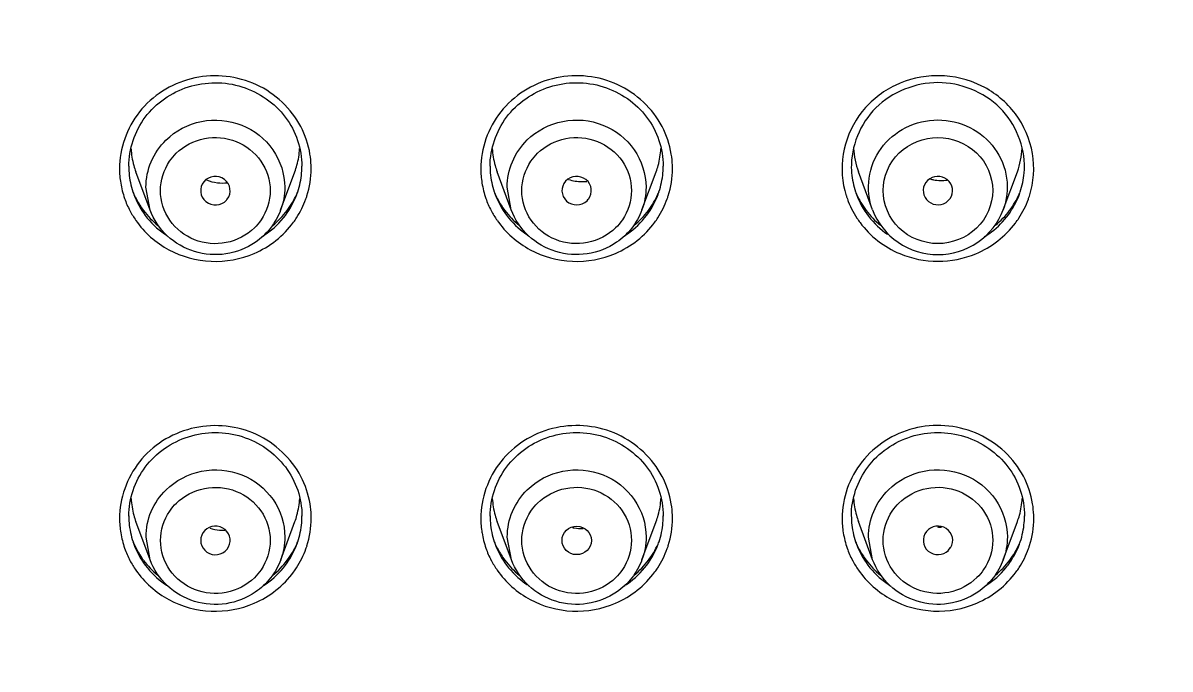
# Model space of a CAD drawing. Extents: x 1777 to 3131, y 3495 to 4487.
# Drawn here: x 2247.64 to 2271.13, y 4112.42 to 4125.65 of the extents above; entities that cross this region are included whole.
import ezdxf

# ---------------------------------------------------------------- set-up
doc = ezdxf.new("R2010")
doc.units = 0
doc.header["$LTSCALE"] = 30
doc.header["$MEASUREMENT"] = 0
for name, color, linetype in [('F3A55-R01_DXF_CONTINUOUS_LINE', 7, 'CONTINUOUS'), ('F3A55-R02_DXF_CONTINUOUS_LINE', 7, 'CONTINUOUS'), ('F3A55-R05_DXF_CONTINUOUS_LINE', 7, 'CONTINUOUS')]:
    doc.layers.add(name, color=color, linetype=linetype)

msp = doc.modelspace()

# ---------------------------------------------------------------- linework, layer by layer
at = {"layer": 'F3A55-R01_DXF_CONTINUOUS_LINE', "color": 9, "linetype": 'Continuous'}
for points, knots in [([(2270.712, 4163.746, 0), (2266.4, 4163.044, 0), (2257.911, 4160.772, 0), (2246.179, 4154.884, 0), (2235.945, 4146.772, 0), (2227.66, 4136.782, 0), (2221.685, 4125.343, 0), (2218.28, 4112.948, 0), (2217.602, 4100.143, 0), (2218.982, 4091.697, 0), (2220.111, 4087.607, 0)], [0, 0, 0, 0, 0.127245, 0.253926, 0.379838, 0.504912, 0.629214, 0.752955, 0.876432, 1, 1, 1, 1]), ([(2218.631, 4100.902, 0), (2218.629, 4107.961, 0), (2221.246, 4122.263, 0), (2232.518, 4140.929, 0), (2249.672, 4154.685, 0), (2263.658, 4159.473, 0), (2270.822, 4160.639, 0)], [0, 0, 0, 0, 0.246659, 0.495141, 0.746379, 1, 1, 1, 1]), ([(2219.682, 4100.723, 0), (2219.681, 4104.615, 0), (2220.475, 4112.433, 0), (2224.002, 4123.683, 0), (2229.73, 4134.05, 0), (2237.432, 4143.13, 0), (2246.816, 4150.577, 0), (2261.054, 4157.948, 0), (2281.172, 4161.836, 0), (2301.291, 4157.954, 0), (2315.533, 4150.591, 0), (2324.917, 4143.144, 0), (2332.626, 4134.07, 0), (2338.356, 4123.704, 0), (2341.887, 4112.455, 0), (2342.683, 4104.638, 0), (2342.683, 4100.746, 0)], [0, 0, 0, 0, 0.061575, 0.123304, 0.185315, 0.247693, 0.310467, 0.373601, 0.500005, 0.626397, 0.689539, 0.752312, 0.814687, 0.876699, 0.938429, 1, 1, 1, 1]), ([(2249.714, 4150.755, 0), (2245.526, 4148.286, 0), (2237.742, 4142.339, 0), (2228.627, 4130.911, 0), (2222.634, 4117.678, 0), (2220.968, 4108.144, 0), (2220.745, 4103.381, 0)], [0, 0, 0, 0, 0.252628, 0.50328, 0.752188, 1, 1, 1, 1])]:
    msp.add_open_spline(points, degree=3, knots=knots, dxfattribs=at)
at = {"layer": 'F3A55-R02_DXF_CONTINUOUS_LINE', "color": 7, "linetype": 'Continuous'}
for p, q in [((2249.909, 4122.141, 0), (2249.909, 4122.141, 0)), ((2253.247, 4122.141, 0), (2253.247, 4122.142, 0)), ((2257.309, 4122.142, 0), (2257.309, 4122.142, 0)), ((2260.647, 4122.142, 0), (2260.647, 4122.143, 0)), ((2249.91, 4114.977, 0), (2249.91, 4114.977, 0)), ((2253.248, 4114.977, 0), (2253.248, 4114.978, 0)), ((2257.31, 4114.978, 0), (2257.31, 4114.978, 0)), ((2260.648, 4114.978, 0), (2260.648, 4114.979, 0)), ((2264.71, 4114.979, 0), (2264.71, 4114.979, 0)), ((2268.048, 4114.979, 0), (2268.048, 4114.98, 0))]:
    msp.add_line(p, q, dxfattribs=at)
at = {"layer": 'F3A55-R02_DXF_CONTINUOUS_LINE', "color": 9, "linetype": 'Continuous'}
for centre, radius, start, end in [((2266.378, 4122.577, 0), 1.997, 89.3865, 90.6269), ((2251.695, 4122.67, 0), 1.846, 2.0953, 9.2557), ((2259.095, 4122.671, 0), 1.846, 2.0953, 9.2557), ((2251.437, 4122.671, 0), 1.822, 177.6268, 180.006), ((2251.705, 4122.671, 0), 1.836, 0.009, 2.0923), ((2258.837, 4122.672, 0), 1.822, 177.6268, 180.006), ((2259.105, 4122.672, 0), 1.836, 0.009, 2.0923), ((2251.46, 4122.671, 0), 1.845, 180.0194, 189.2553), ((2251.683, 4122.673, 0), 1.858, 342.435, 359.9351), ((2258.86, 4122.672, 0), 1.845, 180.0194, 189.2553), ((2259.083, 4122.674, 0), 1.858, 342.435, 359.9351), ((2251.468, 4122.673, 0), 1.853, 189.275, 199.2994), ((2258.868, 4122.674, 0), 1.853, 189.275, 199.2994), ((2266.263, 4122.674, 0), 1.849, 194.159, 197.7413), ((2251.485, 4122.68, 0), 1.872, 199.3123, 207.6564), ((2251.508, 4122.738, 0), 1.707, 200.4686, 216.8922), ((2251.648, 4122.738, 0), 1.707, 323.1239, 339.5476), ((2251.662, 4122.684, 0), 1.881, 327.0777, 340.3436), ((2251.696, 4122.67, 0), 1.845, 340.3872, 342.4037), ((2258.885, 4122.681, 0), 1.872, 199.3123, 207.6564), ((2258.908, 4122.739, 0), 1.707, 200.4686, 216.8922), ((2259.048, 4122.739, 0), 1.707, 323.1239, 339.5476), ((2259.062, 4122.685, 0), 1.881, 327.0777, 340.3225), ((2259.096, 4122.671, 0), 1.845, 340.3658, 342.4037), ((2266.261, 4122.673, 0), 1.846, 197.7439, 199.7641), ((2266.297, 4122.687, 0), 1.885, 199.8093, 213.1414), ((2266.45, 4122.739, 0), 1.705, 323.5496, 339.5798), ((2266.459, 4122.687, 0), 1.885, 326.7876, 340.1484), ((2266.494, 4122.673, 0), 1.847, 340.1961, 341.2587), ((2266.496, 4122.672, 0), 1.845, 341.2591, 342.2153), ((2251.497, 4122.687, 0), 1.885, 207.6802, 214.8175), ((2258.897, 4122.688, 0), 1.885, 207.6802, 214.8175), ((2251.656, 4122.688, 0), 1.889, 323.8226, 327.0761), ((2259.056, 4122.689, 0), 1.889, 323.8226, 327.0761), ((2266.301, 4122.69, 0), 1.889, 213.1406, 216.5846), ((2266.411, 4122.77, 0), 1.755, 307.3347, 323.4657), ((2266.454, 4122.691, 0), 1.891, 323.0975, 326.7901), ((2251.553, 4122.78, 0), 1.768, 234.8854, 237.9281), ((2251.603, 4122.78, 0), 1.768, 302.0781, 305.1307), ((2258.953, 4122.781, 0), 1.768, 234.8854, 237.9281), ((2259.003, 4122.781, 0), 1.768, 302.0781, 305.1307), ((2266.4, 4122.786, 0), 1.774, 301.819, 307.3032), ((2251.696, 4115.506, 0), 1.846, 2.0953, 9.2557), ((2259.096, 4115.507, 0), 1.846, 2.0953, 9.2557), ((2266.496, 4115.508, 0), 1.846, 2.0953, 9.2557), ((2251.438, 4115.506, 0), 1.822, 177.6268, 180.006), ((2251.461, 4115.507, 0), 1.845, 180.0194, 189.2553), ((2251.684, 4115.509, 0), 1.858, 342.435, 359.9351), ((2251.706, 4115.507, 0), 1.836, 0.009, 2.0923), ((2258.838, 4115.508, 0), 1.822, 177.6268, 180.006), ((2258.861, 4115.508, 0), 1.845, 180.0194, 189.2553), ((2259.084, 4115.51, 0), 1.858, 342.435, 359.9351), ((2259.106, 4115.508, 0), 1.836, 0.009, 2.0923), ((2266.238, 4115.509, 0), 1.822, 177.6268, 180.006), ((2266.261, 4115.509, 0), 1.845, 180.0194, 189.2553), ((2266.484, 4115.511, 0), 1.858, 342.435, 359.9351), ((2266.506, 4115.509, 0), 1.836, 0.009, 2.0923), ((2251.469, 4115.509, 0), 1.853, 189.275, 199.2994), ((2258.869, 4115.51, 0), 1.853, 189.275, 199.2994), ((2266.269, 4115.511, 0), 1.853, 189.275, 199.2994), ((2251.509, 4115.573, 0), 1.707, 200.4686, 216.8922), ((2251.649, 4115.573, 0), 1.707, 323.1239, 339.5476), ((2251.697, 4115.506, 0), 1.845, 340.3872, 342.4037), ((2258.909, 4115.575, 0), 1.707, 200.4686, 216.8922), ((2259.049, 4115.575, 0), 1.707, 323.1239, 339.5476), ((2259.097, 4115.507, 0), 1.845, 340.3872, 342.4037), ((2266.309, 4115.576, 0), 1.707, 200.4686, 216.8922), ((2266.449, 4115.576, 0), 1.707, 323.1239, 339.5476), ((2266.497, 4115.508, 0), 1.845, 340.3658, 342.4037), ((2251.486, 4115.515, 0), 1.872, 199.3123, 207.6564), ((2251.663, 4115.519, 0), 1.881, 327.0777, 340.3436), ((2258.886, 4115.516, 0), 1.872, 199.3123, 207.6564), ((2259.063, 4115.52, 0), 1.881, 327.0777, 340.3436), ((2266.286, 4115.517, 0), 1.872, 199.3123, 207.6564), ((2266.463, 4115.522, 0), 1.881, 327.0777, 340.3225), ((2251.498, 4115.522, 0), 1.885, 207.6802, 214.8175), ((2251.657, 4115.524, 0), 1.889, 323.8226, 327.0761), ((2258.898, 4115.524, 0), 1.885, 207.6802, 214.8175), ((2259.057, 4115.525, 0), 1.889, 323.8226, 327.0761), ((2266.298, 4115.525, 0), 1.885, 207.6802, 214.8175), ((2266.457, 4115.526, 0), 1.889, 323.8226, 327.0761), ((2251.554, 4115.615, 0), 1.768, 234.8854, 237.9281), ((2251.604, 4115.615, 0), 1.768, 302.0781, 305.1307), ((2258.954, 4115.616, 0), 1.768, 234.8854, 237.9281), ((2259.004, 4115.616, 0), 1.768, 302.0781, 305.1307), ((2266.354, 4115.617, 0), 1.768, 234.8854, 237.9281), ((2266.404, 4115.618, 0), 1.768, 302.0781, 305.1307)]:
    msp.add_arc(centre, radius, start, end, dxfattribs=at)
at = {"layer": 'F3A55-R02_DXF_CONTINUOUS_LINE', "color": 7, "linetype": 'Continuous'}
for centre, radius, start, end in [((2251.457, 4122.723, 0), 1.653, 180.0169, 184.9002), ((2251.699, 4122.723, 0), 1.653, 355.1159, 359.9993), ((2258.857, 4122.724, 0), 1.653, 180.0169, 184.9002), ((2259.099, 4122.724, 0), 1.653, 355.1159, 359.9993), ((2251.486, 4122.726, 0), 1.682, 184.9142, 198.5118), ((2251.67, 4122.726, 0), 1.682, 341.5044, 355.102), ((2258.886, 4122.727, 0), 1.682, 184.9142, 198.5118), ((2259.07, 4122.727, 0), 1.682, 341.5044, 355.102), ((2266.249, 4122.721, 0), 1.645, 181.4791, 184.8669), ((2266.276, 4122.724, 0), 1.671, 184.8874, 198.4229), ((2266.48, 4122.724, 0), 1.671, 341.5929, 355.1291), ((2266.507, 4122.721, 0), 1.645, 355.1496, 358.5448), ((2251.471, 4122.722, 0), 1.667, 198.5403, 200.3725), ((2251.486, 4122.853, 0), 1.727, 202.5446, 204.2339), ((2251.502, 4122.861, 0), 1.744, 204.2467, 212.5574), ((2251.649, 4122.864, 0), 1.75, 323.1156, 335.7516), ((2251.67, 4122.853, 0), 1.727, 335.7823, 337.4716), ((2251.685, 4122.722, 0), 1.667, 339.6436, 341.4758), ((2258.871, 4122.723, 0), 1.667, 198.5403, 200.3725), ((2258.886, 4122.854, 0), 1.727, 202.5446, 204.2339), ((2258.902, 4122.862, 0), 1.744, 204.2467, 212.5574), ((2259.049, 4122.865, 0), 1.75, 323.1155, 335.7289), ((2259.07, 4122.854, 0), 1.727, 335.7594, 337.4716), ((2259.085, 4122.723, 0), 1.667, 339.6436, 341.4758), ((2266.254, 4122.717, 0), 1.648, 198.4459, 200.3758), ((2266.29, 4122.857, 0), 1.731, 202.4822, 204.2406), ((2266.309, 4122.867, 0), 1.752, 204.2668, 216.8864), ((2266.446, 4122.867, 0), 1.752, 323.1297, 335.7493), ((2266.466, 4122.857, 0), 1.731, 335.7755, 337.5335), ((2266.502, 4122.717, 0), 1.648, 339.6404, 341.5699), ((2251.508, 4122.864, 0), 1.751, 212.5558, 216.9072), ((2251.541, 4122.892, 0), 1.794, 216.9687, 230.461), ((2251.615, 4122.892, 0), 1.794, 309.5483, 323.0474), ((2258.908, 4122.865, 0), 1.751, 212.5558, 216.9072), ((2258.941, 4122.893, 0), 1.794, 216.9687, 230.461), ((2259.015, 4122.893, 0), 1.794, 309.5483, 323.0474), ((2266.34, 4122.892, 0), 1.792, 216.9604, 230.4716), ((2266.416, 4122.892, 0), 1.792, 309.5446, 323.0558), ((2251.458, 4115.559, 0), 1.653, 180.0169, 184.9002), ((2251.487, 4115.561, 0), 1.682, 184.9142, 198.5118), ((2251.671, 4115.561, 0), 1.682, 341.5044, 355.102), ((2251.7, 4115.559, 0), 1.653, 355.1159, 359.9993), ((2258.858, 4115.56, 0), 1.653, 180.0169, 184.9002), ((2258.887, 4115.562, 0), 1.682, 184.9142, 198.5118), ((2259.071, 4115.562, 0), 1.682, 341.5044, 355.102), ((2259.1, 4115.56, 0), 1.653, 355.1159, 359.9993), ((2266.258, 4115.561, 0), 1.653, 180.0169, 184.9002), ((2266.287, 4115.563, 0), 1.682, 184.9142, 198.5118), ((2266.471, 4115.564, 0), 1.682, 341.5044, 355.102), ((2266.5, 4115.561, 0), 1.653, 355.1159, 359.9993), ((2251.472, 4115.557, 0), 1.667, 198.5403, 200.3725), ((2251.487, 4115.689, 0), 1.727, 202.5446, 204.2339), ((2251.503, 4115.697, 0), 1.744, 204.2467, 212.5574), ((2251.65, 4115.7, 0), 1.75, 323.1156, 335.7516), ((2251.671, 4115.689, 0), 1.727, 335.7823, 337.4716), ((2251.686, 4115.557, 0), 1.667, 339.6436, 341.4758), ((2258.872, 4115.558, 0), 1.667, 198.5403, 200.3725), ((2258.887, 4115.69, 0), 1.727, 202.5446, 204.2339), ((2258.903, 4115.698, 0), 1.744, 204.2467, 212.5574), ((2259.05, 4115.701, 0), 1.75, 323.1156, 335.7516), ((2259.071, 4115.69, 0), 1.727, 335.7823, 337.4716), ((2259.086, 4115.559, 0), 1.667, 339.6436, 341.4758), ((2266.272, 4115.56, 0), 1.667, 198.5403, 200.3725), ((2266.287, 4115.691, 0), 1.727, 202.5446, 204.2339), ((2266.303, 4115.699, 0), 1.744, 204.2467, 212.5574), ((2266.45, 4115.702, 0), 1.75, 323.1155, 335.7289), ((2266.471, 4115.691, 0), 1.727, 335.7594, 337.4716), ((2266.486, 4115.56, 0), 1.667, 339.6436, 341.4758), ((2251.509, 4115.7, 0), 1.751, 212.5558, 216.9072), ((2258.909, 4115.701, 0), 1.751, 212.5558, 216.9072), ((2266.309, 4115.702, 0), 1.751, 212.5558, 216.9072), ((2251.542, 4115.727, 0), 1.794, 216.9687, 230.461), ((2251.616, 4115.727, 0), 1.794, 309.5483, 323.0474), ((2258.942, 4115.728, 0), 1.794, 216.9687, 230.461), ((2259.016, 4115.728, 0), 1.794, 309.5483, 323.0474), ((2266.342, 4115.73, 0), 1.794, 216.9687, 230.461), ((2266.416, 4115.73, 0), 1.794, 309.5483, 323.0474)]:
    msp.add_arc(centre, radius, start, end, dxfattribs=at)
at = {"layer": 'F3A55-R02_DXF_CONTINUOUS_LINE', "color": 9, "linetype": 'Continuous'}
for points, knots in [([(2281.173, 4157.744, 0), (2277.314, 4157.744, 0), (2269.584, 4157.007, 0), (2258.444, 4153.737, 0), (2248.168, 4148.425, 0), (2239.157, 4141.272, 0), (2231.756, 4132.55, 0), (2226.254, 4122.592, 0), (2222.864, 4111.786, 0), (2222.101, 4104.277, 0), (2222.102, 4100.539, 0)], [0, 0, 0, 0, 0.126979, 0.253656, 0.379783, 0.505185, 0.629798, 0.753677, 0.876989, 1, 1, 1, 1]), ([(2222.519, 4100.518, 0), (2222.519, 4104.231, 0), (2223.276, 4111.687, 0), (2226.642, 4122.416, 0), (2232.106, 4132.304, 0), (2239.454, 4140.964, 0), (2248.401, 4148.066, 0), (2258.604, 4153.341, 0), (2269.666, 4156.588, 0), (2277.341, 4157.319, 0), (2281.173, 4157.32, 0)], [0, 0, 0, 0, 0.123011, 0.246323, 0.370202, 0.494815, 0.620217, 0.746344, 0.873021, 1, 1, 1, 1]), ([(2228.713, 4110.127, 0), (2229.653, 4115.292, 0), (2233.211, 4125.432, 0), (2242.974, 4138.273, 0), (2256.242, 4147.674, 0), (2266.618, 4151.069, 0), (2271.927, 4151.976, 0)], [0, 0, 0, 0, 0.24678, 0.495573, 0.746799, 1, 1, 1, 1]), ([(2253.329, 4123.531, 0), (2253.135, 4123.9, 0), (2252.47, 4124.523, 0), (2251.135, 4124.664, 0), (2249.971, 4123.998, 0), (2249.633, 4123.157, 0), (2249.616, 4122.746, 0)], [0, 0, 0, 0, 0.249381, 0.502551, 0.753689, 1, 1, 1, 1]), ([(2260.729, 4123.532, 0), (2260.535, 4123.901, 0), (2259.87, 4124.524, 0), (2258.535, 4124.665, 0), (2257.371, 4123.999, 0), (2257.033, 4123.158, 0), (2257.016, 4122.747, 0)], [0, 0, 0, 0, 0.249381, 0.502551, 0.753689, 1, 1, 1, 1]), ([(2266.356, 4124.573, 0), (2266.065, 4124.57, 0), (2265.478, 4124.435, 0), (2264.778, 4123.883, 0), (2264.392, 4123.087, 0), (2264.402, 4122.495, 0), (2264.471, 4122.221, 0)], [0, 0, 0, 0, 0.254236, 0.505575, 0.753509, 1, 1, 1, 1]), ([(2268.253, 4122.109, 0), (2268.342, 4122.387, 0), (2268.387, 4122.998, 0), (2268.019, 4123.838, 0), (2267.307, 4124.426, 0), (2266.701, 4124.57, 0), (2266.399, 4124.573, 0)], [0, 0, 0, 0, 0.24662, 0.494418, 0.745686, 1, 1, 1, 1]), ([(2250.627, 4121.008, 0), (2250.89, 4120.867, 0), (2251.488, 4120.703, 0), (2252.098, 4120.815, 0), (2252.373, 4120.933, 0)], [0, 0, 0, 0, 0.499695, 1, 1, 1, 1]), ([(2258.027, 4121.009, 0), (2258.29, 4120.868, 0), (2258.888, 4120.704, 0), (2259.498, 4120.816, 0), (2259.773, 4120.934, 0)], [0, 0, 0, 0, 0.499695, 1, 1, 1, 1]), ([(2253.33, 4116.367, 0), (2253.136, 4116.735, 0), (2252.471, 4117.359, 0), (2251.136, 4117.499, 0), (2249.972, 4116.834, 0), (2249.634, 4115.993, 0), (2249.617, 4115.582, 0)], [0, 0, 0, 0, 0.249381, 0.502551, 0.753689, 1, 1, 1, 1]), ([(2260.73, 4116.368, 0), (2260.536, 4116.736, 0), (2259.871, 4117.36, 0), (2258.536, 4117.5, 0), (2257.372, 4116.835, 0), (2257.034, 4115.994, 0), (2257.017, 4115.583, 0)], [0, 0, 0, 0, 0.249381, 0.502551, 0.753689, 1, 1, 1, 1]), ([(2268.13, 4116.369, 0), (2267.936, 4116.737, 0), (2267.271, 4117.361, 0), (2265.936, 4117.502, 0), (2264.772, 4116.836, 0), (2264.434, 4115.995, 0), (2264.417, 4115.584, 0)], [0, 0, 0, 0, 0.249381, 0.502551, 0.753689, 1, 1, 1, 1]), ([(2250.628, 4113.844, 0), (2250.891, 4113.703, 0), (2251.489, 4113.539, 0), (2252.099, 4113.651, 0), (2252.374, 4113.769, 0)], [0, 0, 0, 0, 0.499695, 1, 1, 1, 1]), ([(2258.028, 4113.845, 0), (2258.291, 4113.704, 0), (2258.889, 4113.54, 0), (2259.499, 4113.652, 0), (2259.774, 4113.77, 0)], [0, 0, 0, 0, 0.499695, 1, 1, 1, 1]), ([(2265.428, 4113.846, 0), (2265.691, 4113.705, 0), (2266.289, 4113.541, 0), (2266.899, 4113.653, 0), (2267.174, 4113.771, 0)], [0, 0, 0, 0, 0.499695, 1, 1, 1, 1])]:
    msp.add_open_spline(points, degree=3, knots=knots, dxfattribs=at)
at = {"layer": 'F3A55-R02_DXF_CONTINUOUS_LINE', "color": 7, "linetype": 'Continuous'}
for points, knots in [([(2249.805, 4122.718, 0), (2249.805, 4123.071, 0), (2250.052, 4123.804, 0), (2250.998, 4124.454, 0), (2252.151, 4124.46, 0), (2252.794, 4124.014, 0), (2253.011, 4123.726, 0)], [0, 0, 0, 0, 0.245001, 0.49554, 0.749435, 1, 1, 1, 1]), ([(2257.205, 4122.719, 0), (2257.205, 4123.072, 0), (2257.452, 4123.805, 0), (2258.398, 4124.455, 0), (2259.551, 4124.461, 0), (2260.194, 4124.015, 0), (2260.411, 4123.727, 0)], [0, 0, 0, 0, 0.245001, 0.49554, 0.749435, 1, 1, 1, 1]), ([(2266.378, 4124.431, 0), (2265.921, 4124.431, 0), (2264.977, 4124.069, 0), (2264.594, 4123.123, 0), (2264.605, 4122.679, 0)], [0, 0, 0, 0, 0.507035, 1, 1, 1, 1]), ([(2268.151, 4122.679, 0), (2268.162, 4123.124, 0), (2267.779, 4124.069, 0), (2266.835, 4124.431, 0), (2266.378, 4124.431, 0)], [0, 0, 0, 0, 0.492965, 1, 1, 1, 1]), ([(2249.806, 4115.554, 0), (2249.806, 4115.907, 0), (2250.053, 4116.639, 0), (2250.999, 4117.29, 0), (2252.152, 4117.296, 0), (2252.795, 4116.849, 0), (2253.012, 4116.561, 0)], [0, 0, 0, 0, 0.245001, 0.49554, 0.749435, 1, 1, 1, 1]), ([(2257.206, 4115.555, 0), (2257.206, 4115.908, 0), (2257.453, 4116.64, 0), (2258.399, 4117.291, 0), (2259.552, 4117.297, 0), (2260.195, 4116.85, 0), (2260.412, 4116.562, 0)], [0, 0, 0, 0, 0.245001, 0.49554, 0.749435, 1, 1, 1, 1]), ([(2264.606, 4115.556, 0), (2264.606, 4115.909, 0), (2264.853, 4116.642, 0), (2265.799, 4117.292, 0), (2266.952, 4117.298, 0), (2267.595, 4116.851, 0), (2267.812, 4116.563, 0)], [0, 0, 0, 0, 0.245001, 0.49554, 0.749435, 1, 1, 1, 1])]:
    msp.add_open_spline(points, degree=3, knots=knots, dxfattribs=at)
for points in [[(2253.011, 4123.726, 0), (2253.12, 4123.582, 0), (2253.206, 4123.419, 0), (2253.264, 4123.248, 0)], [(2260.411, 4123.727, 0), (2260.52, 4123.583, 0), (2260.606, 4123.42, 0), (2260.664, 4123.249, 0)], [(2253.264, 4123.248, 0), (2253.321, 4123.079, 0), (2253.351, 4122.898, 0), (2253.351, 4122.719, 0)], [(2260.664, 4123.249, 0), (2260.721, 4123.08, 0), (2260.751, 4122.899, 0), (2260.751, 4122.72, 0)], [(2253.012, 4116.561, 0), (2253.121, 4116.418, 0), (2253.207, 4116.255, 0), (2253.265, 4116.084, 0)], [(2260.412, 4116.562, 0), (2260.521, 4116.419, 0), (2260.607, 4116.256, 0), (2260.665, 4116.085, 0)], [(2267.812, 4116.563, 0), (2267.921, 4116.42, 0), (2268.007, 4116.257, 0), (2268.065, 4116.086, 0)], [(2253.265, 4116.084, 0), (2253.322, 4115.915, 0), (2253.352, 4115.733, 0), (2253.352, 4115.554, 0)], [(2260.665, 4116.085, 0), (2260.722, 4115.916, 0), (2260.752, 4115.734, 0), (2260.752, 4115.555, 0)], [(2268.065, 4116.086, 0), (2268.122, 4115.917, 0), (2268.152, 4115.735, 0), (2268.152, 4115.556, 0)]]:
    msp.add_open_spline(points, degree=3, dxfattribs=at)
at = {"layer": 'F3A55-R02_DXF_CONTINUOUS_LINE', "color": 9, "linetype": 'Continuous'}
for points in [[(2253.517, 4122.967, 0), (2253.485, 4123.163, 0), (2253.421, 4123.355, 0), (2253.329, 4123.531, 0)], [(2260.917, 4122.968, 0), (2260.885, 4123.164, 0), (2260.821, 4123.356, 0), (2260.729, 4123.532, 0)], [(2264.709, 4122.143, 0), (2264.768, 4121.983, 0), (2264.854, 4121.83, 0), (2264.958, 4121.695, 0)], [(2249.949, 4121.61, 0), (2250.122, 4121.362, 0), (2250.361, 4121.151, 0), (2250.627, 4121.008, 0)], [(2250.143, 4121.713, 0), (2250.252, 4121.567, 0), (2250.387, 4121.438, 0), (2250.536, 4121.333, 0)], [(2252.373, 4120.933, 0), (2252.689, 4121.068, 0), (2252.978, 4121.296, 0), (2253.18, 4121.573, 0)], [(2252.621, 4121.333, 0), (2252.77, 4121.438, 0), (2252.904, 4121.568, 0), (2253.013, 4121.713, 0)], [(2257.349, 4121.611, 0), (2257.522, 4121.363, 0), (2257.761, 4121.152, 0), (2258.027, 4121.009, 0)], [(2257.543, 4121.714, 0), (2257.652, 4121.568, 0), (2257.787, 4121.439, 0), (2257.936, 4121.334, 0)], [(2259.773, 4120.934, 0), (2260.089, 4121.069, 0), (2260.378, 4121.297, 0), (2260.58, 4121.574, 0)], [(2260.021, 4121.334, 0), (2260.17, 4121.439, 0), (2260.304, 4121.569, 0), (2260.413, 4121.714, 0)], [(2264.784, 4121.564, 0), (2264.989, 4121.287, 0), (2265.281, 4121.062, 0), (2265.599, 4120.929, 0)], [(2264.958, 4121.695, 0), (2265.068, 4121.553, 0), (2265.202, 4121.427, 0), (2265.349, 4121.325, 0)], [(2267.157, 4120.928, 0), (2267.472, 4121.06, 0), (2267.761, 4121.283, 0), (2267.966, 4121.555, 0)], [(2265.599, 4120.929, 0), (2265.843, 4120.826, 0), (2266.113, 4120.772, 0), (2266.378, 4120.772, 0)], [(2266.378, 4120.772, 0), (2266.643, 4120.772, 0), (2266.913, 4120.826, 0), (2267.157, 4120.928, 0)], [(2253.518, 4115.803, 0), (2253.486, 4115.998, 0), (2253.422, 4116.191, 0), (2253.33, 4116.367, 0)], [(2260.918, 4115.804, 0), (2260.886, 4116, 0), (2260.822, 4116.192, 0), (2260.73, 4116.368, 0)], [(2268.318, 4115.805, 0), (2268.286, 4116.001, 0), (2268.222, 4116.193, 0), (2268.13, 4116.369, 0)], [(2250.144, 4114.549, 0), (2250.253, 4114.403, 0), (2250.388, 4114.274, 0), (2250.537, 4114.169, 0)], [(2252.622, 4114.169, 0), (2252.771, 4114.274, 0), (2252.905, 4114.403, 0), (2253.014, 4114.549, 0)], [(2257.544, 4114.55, 0), (2257.653, 4114.404, 0), (2257.788, 4114.275, 0), (2257.937, 4114.17, 0)], [(2260.022, 4114.17, 0), (2260.171, 4114.275, 0), (2260.305, 4114.404, 0), (2260.414, 4114.55, 0)], [(2264.944, 4114.551, 0), (2265.053, 4114.405, 0), (2265.188, 4114.276, 0), (2265.337, 4114.171, 0)], [(2267.422, 4114.171, 0), (2267.571, 4114.276, 0), (2267.705, 4114.406, 0), (2267.814, 4114.551, 0)], [(2249.95, 4114.446, 0), (2250.123, 4114.198, 0), (2250.362, 4113.987, 0), (2250.628, 4113.844, 0)], [(2252.374, 4113.769, 0), (2252.69, 4113.904, 0), (2252.979, 4114.132, 0), (2253.181, 4114.409, 0)], [(2257.35, 4114.447, 0), (2257.523, 4114.199, 0), (2257.762, 4113.988, 0), (2258.028, 4113.845, 0)], [(2259.774, 4113.77, 0), (2260.09, 4113.905, 0), (2260.379, 4114.133, 0), (2260.581, 4114.41, 0)], [(2264.75, 4114.448, 0), (2264.923, 4114.2, 0), (2265.162, 4113.989, 0), (2265.428, 4113.846, 0)], [(2267.174, 4113.771, 0), (2267.49, 4113.906, 0), (2267.779, 4114.134, 0), (2267.981, 4114.411, 0)]]:
    msp.add_open_spline(points, degree=3, dxfattribs=at)
at = {"layer": 'F3A55-R05_DXF_CONTINUOUS_LINE', "color": 7, "linetype": 'Continuous'}
for p, q in [((2250.24, 4121.823, 0), (2249.95, 4122.605, 0)), ((2252.916, 4121.823, 0), (2253.206, 4122.605, 0)), ((2257.64, 4121.824, 0), (2257.35, 4122.606, 0)), ((2260.316, 4121.824, 0), (2260.606, 4122.606, 0)), ((2265.04, 4121.825, 0), (2264.75, 4122.607, 0)), ((2267.716, 4121.825, 0), (2268.006, 4122.607, 0)), ((2251.807, 4122.028, 0), (2251.821, 4122.044, 0)), ((2259.192, 4122.014, 0), (2259.218, 4122.044, 0)), ((2266.628, 4122.059, 0), (2266.546, 4121.979, 0)), ((2250.241, 4114.659, 0), (2249.951, 4115.441, 0)), ((2252.917, 4114.659, 0), (2253.207, 4115.441, 0)), ((2257.641, 4114.66, 0), (2257.351, 4115.442, 0)), ((2260.317, 4114.66, 0), (2260.607, 4115.442, 0)), ((2265.041, 4114.661, 0), (2264.751, 4115.443, 0)), ((2267.717, 4114.661, 0), (2268.007, 4115.443, 0)), ((2251.817, 4114.875, 0), (2251.85, 4114.925, 0)), ((2266.592, 4114.851, 0), (2266.637, 4114.908, 0))]:
    msp.add_line(p, q, dxfattribs=at)
at = {"layer": 'F3A55-R05_DXF_CONTINUOUS_LINE', "color": 9, "linetype": 'Continuous'}
for p, q in [((2250.24, 4121.823, 0), (2250.157, 4122.288, 0)), ((2257.64, 4121.824, 0), (2257.557, 4122.29, 0)), ((2250.241, 4114.659, 0), (2250.158, 4115.124, 0)), ((2257.641, 4114.66, 0), (2257.558, 4115.125, 0)), ((2265.041, 4114.661, 0), (2264.958, 4115.126, 0))]:
    msp.add_line(p, q, dxfattribs=at)
at = {"layer": 'F3A55-R05_DXF_CONTINUOUS_LINE', "color": 7, "linetype": 'Continuous'}
for centre, radius, start, end in [((2251.487, 4123.174, 0), 1.639, 183.3182, 195.5358), ((2251.669, 4123.174, 0), 1.639, 344.6284, 356.6966), ((2258.887, 4123.175, 0), 1.639, 183.3182, 195.5358), ((2259.069, 4123.175, 0), 1.639, 344.4804, 356.6962), ((2266.286, 4123.177, 0), 1.639, 183.1857, 200.3406), ((2266.469, 4123.177, 0), 1.639, 339.6761, 356.8005), ((2251.476, 4123.171, 0), 1.628, 195.5417, 200.3679), ((2251.68, 4123.171, 0), 1.628, 339.649, 344.6239), ((2258.876, 4123.172, 0), 1.628, 195.5417, 200.3679), ((2259.08, 4123.172, 0), 1.628, 339.6486, 344.475), ((2259.089, 4123.277, 0), 0.872, 251.5402, 269.9115), ((2266.45, 4123.264, 0), 0.836, 254.2504, 259.007), ((2251.725, 4123.272, 0), 0.896, 248.5894, 263.3299), ((2251.725, 4123.276, 0), 0.9, 263.3971, 276.0111), ((2259.088, 4123.269, 0), 0.865, 269.9754, 276.5826), ((2266.451, 4123.275, 0), 0.847, 259.0845, 278.0189), ((2251.488, 4116.01, 0), 1.639, 183.3182, 195.5358), ((2251.67, 4116.01, 0), 1.639, 344.6284, 356.6966), ((2258.888, 4116.011, 0), 1.639, 183.3182, 195.5358), ((2259.07, 4116.011, 0), 1.639, 344.6284, 356.6966), ((2266.288, 4116.012, 0), 1.639, 183.3182, 195.5358), ((2266.47, 4116.012, 0), 1.639, 344.4804, 356.6962), ((2251.477, 4116.007, 0), 1.628, 195.5417, 200.3679), ((2251.681, 4116.007, 0), 1.628, 339.649, 344.6239), ((2258.877, 4116.008, 0), 1.628, 195.5417, 200.3679), ((2259.081, 4116.008, 0), 1.628, 339.649, 344.6239), ((2266.277, 4116.009, 0), 1.628, 195.5417, 200.3679), ((2266.481, 4116.009, 0), 1.628, 339.6486, 344.475), ((2251.726, 4116.143, 0), 0.877, 252.7879, 266.026), ((2251.725, 4116.14, 0), 0.874, 266.0755, 273.0736), ((2259.086, 4116.13, 0), 0.832, 256.4543, 259.158), ((2259.088, 4116.144, 0), 0.846, 259.204, 271.577), ((2266.452, 4116.139, 0), 0.812, 264.2331, 269.9656)]:
    msp.add_arc(centre, radius, start, end, dxfattribs=at)
for centre, major_axis, ratio, start_param, end_param in [((2251.579, 4122.219, 0), (0.302, -0.004), 0.967907, -0.631246, 5.57989), ((2258.979, 4122.22, 0), (0.301, -0.003), 0.968136, -0.64272, 5.507033), ((2266.379, 4122.221, 0), (0.301, -0.002), 0.9683, -0.586519, 5.306581), ((2251.58, 4115.055, 0), (0.302, -0.002), 0.967751, -0.455525, 5.623169), ((2266.38, 4115.057, 0), (0.301, -0.001), 0.968141, -0.536792, 5.501887)]:
    msp.add_ellipse(centre, major_axis=major_axis, ratio=ratio, start_param=start_param, end_param=end_param, dxfattribs=at)
msp.add_ellipse((2258.98, 4115.056, 0), major_axis=(0.301, -0.002), ratio=0.967979, dxfattribs=at)
at = {"layer": 'F3A55-R05_DXF_CONTINUOUS_LINE', "color": 9, "linetype": 'Continuous'}
for points, knots in [([(2250.567, 4123.256, 0), (2250.762, 4123.447, 0), (2251.282, 4123.719, 0), (2252.144, 4123.638, 0), (2252.825, 4123.11, 0), (2252.999, 4122.557, 0), (2253, 4122.289, 0)], [0, 0, 0, 0, 0.251321, 0.504345, 0.754245, 1, 1, 1, 1]), ([(2257.967, 4123.257, 0), (2258.162, 4123.448, 0), (2258.682, 4123.72, 0), (2259.544, 4123.639, 0), (2260.225, 4123.111, 0), (2260.399, 4122.558, 0), (2260.4, 4122.29, 0)], [0, 0, 0, 0, 0.251321, 0.504345, 0.754245, 1, 1, 1, 1]), ([(2265.04, 4121.825, 0), (2264.965, 4122.029, 0), (2264.914, 4122.484, 0), (2265.173, 4123.117, 0), (2265.7, 4123.561, 0), (2266.153, 4123.667, 0), (2266.378, 4123.667, 0)], [0, 0, 0, 0, 0.246728, 0.494458, 0.745693, 1, 1, 1, 1]), ([(2266.378, 4123.667, 0), (2266.602, 4123.667, 0), (2267.055, 4123.562, 0), (2267.583, 4123.117, 0), (2267.842, 4122.484, 0), (2267.792, 4122.03, 0), (2267.716, 4121.825, 0)], [0, 0, 0, 0, 0.254324, 0.505573, 0.753293, 1, 1, 1, 1]), ([(2250.157, 4122.288, 0), (2250.157, 4122.466, 0), (2250.23, 4122.827, 0), (2250.438, 4123.13, 0), (2250.567, 4123.256, 0)], [0, 0, 0, 0, 0.497793, 1, 1, 1, 1]), ([(2250.779, 4122.984, 0), (2250.934, 4123.135, 0), (2251.344, 4123.35, 0), (2252.025, 4123.286, 0), (2252.563, 4122.869, 0), (2252.701, 4122.432, 0), (2252.701, 4122.22, 0)], [0, 0, 0, 0, 0.251337, 0.504345, 0.754229, 1, 1, 1, 1]), ([(2257.557, 4122.29, 0), (2257.557, 4122.467, 0), (2257.63, 4122.828, 0), (2257.838, 4123.131, 0), (2257.967, 4123.257, 0)], [0, 0, 0, 0, 0.497793, 1, 1, 1, 1]), ([(2258.179, 4122.985, 0), (2258.334, 4123.136, 0), (2258.744, 4123.351, 0), (2259.425, 4123.287, 0), (2259.963, 4122.87, 0), (2260.101, 4122.433, 0), (2260.101, 4122.221, 0)], [0, 0, 0, 0, 0.251337, 0.504345, 0.754229, 1, 1, 1, 1]), ([(2266.378, 4121.135, 0), (2266.093, 4121.135, 0), (2265.504, 4121.362, 0), (2265.133, 4122.222, 0), (2265.504, 4123.083, 0), (2266.093, 4123.309, 0), (2266.378, 4123.309, 0)], [0, 0, 0, 0, 0.252859, 0.499988, 0.747122, 1, 1, 1, 1]), ([(2266.378, 4123.309, 0), (2266.663, 4123.309, 0), (2267.252, 4123.083, 0), (2267.623, 4122.222, 0), (2267.252, 4121.362, 0), (2266.663, 4121.135, 0), (2266.378, 4121.135, 0)], [0, 0, 0, 0, 0.252859, 0.499988, 0.747122, 1, 1, 1, 1]), ([(2250.455, 4122.22, 0), (2250.455, 4122.429, 0), (2250.547, 4122.719, 0), (2250.728, 4122.934, 0), (2250.779, 4122.984, 0)], [0, 0, 0, 0, 0.745726, 1, 1, 1, 1]), ([(2257.855, 4122.221, 0), (2257.855, 4122.43, 0), (2257.947, 4122.72, 0), (2258.128, 4122.935, 0), (2258.179, 4122.985, 0)], [0, 0, 0, 0, 0.745726, 1, 1, 1, 1]), ([(2252.377, 4121.456, 0), (2252.222, 4121.305, 0), (2251.812, 4121.091, 0), (2251.131, 4121.154, 0), (2250.593, 4121.572, 0), (2250.455, 4122.008, 0), (2250.455, 4122.22, 0)], [0, 0, 0, 0, 0.251337, 0.504345, 0.754229, 1, 1, 1, 1]), ([(2252.701, 4122.22, 0), (2252.701, 4122.011, 0), (2252.61, 4121.721, 0), (2252.428, 4121.506, 0), (2252.377, 4121.456, 0)], [0, 0, 0, 0, 0.745726, 1, 1, 1, 1]), ([(2259.777, 4121.457, 0), (2259.622, 4121.306, 0), (2259.212, 4121.092, 0), (2258.531, 4121.155, 0), (2257.993, 4121.573, 0), (2257.855, 4122.009, 0), (2257.855, 4122.221, 0)], [0, 0, 0, 0, 0.251337, 0.504345, 0.754229, 1, 1, 1, 1]), ([(2260.101, 4122.221, 0), (2260.101, 4122.012, 0), (2260.01, 4121.722, 0), (2259.828, 4121.507, 0), (2259.777, 4121.457, 0)], [0, 0, 0, 0, 0.745726, 1, 1, 1, 1]), ([(2250.568, 4116.091, 0), (2250.763, 4116.283, 0), (2251.283, 4116.555, 0), (2252.145, 4116.474, 0), (2252.826, 4115.946, 0), (2253.001, 4115.392, 0), (2253.001, 4115.125, 0)], [0, 0, 0, 0, 0.251321, 0.504345, 0.754245, 1, 1, 1, 1]), ([(2257.968, 4116.092, 0), (2258.163, 4116.284, 0), (2258.683, 4116.556, 0), (2259.545, 4116.475, 0), (2260.226, 4115.947, 0), (2260.401, 4115.393, 0), (2260.401, 4115.126, 0)], [0, 0, 0, 0, 0.251321, 0.504345, 0.754245, 1, 1, 1, 1]), ([(2265.368, 4116.094, 0), (2265.563, 4116.285, 0), (2266.083, 4116.557, 0), (2266.945, 4116.476, 0), (2267.626, 4115.948, 0), (2267.801, 4115.394, 0), (2267.801, 4115.127, 0)], [0, 0, 0, 0, 0.251321, 0.504345, 0.754245, 1, 1, 1, 1]), ([(2250.78, 4115.82, 0), (2250.935, 4115.971, 0), (2251.345, 4116.185, 0), (2252.026, 4116.122, 0), (2252.564, 4115.704, 0), (2252.702, 4115.267, 0), (2252.702, 4115.056, 0)], [0, 0, 0, 0, 0.251337, 0.504345, 0.754229, 1, 1, 1, 1]), ([(2258.18, 4115.821, 0), (2258.335, 4115.972, 0), (2258.745, 4116.186, 0), (2259.426, 4116.123, 0), (2259.964, 4115.705, 0), (2260.102, 4115.269, 0), (2260.102, 4115.057, 0)], [0, 0, 0, 0, 0.251337, 0.504345, 0.754229, 1, 1, 1, 1]), ([(2265.58, 4115.822, 0), (2265.735, 4115.973, 0), (2266.145, 4116.187, 0), (2266.826, 4116.124, 0), (2267.364, 4115.706, 0), (2267.502, 4115.27, 0), (2267.502, 4115.058, 0)], [0, 0, 0, 0, 0.251337, 0.504345, 0.754229, 1, 1, 1, 1]), ([(2250.158, 4115.124, 0), (2250.158, 4115.302, 0), (2250.231, 4115.663, 0), (2250.439, 4115.966, 0), (2250.568, 4116.091, 0)], [0, 0, 0, 0, 0.497793, 1, 1, 1, 1]), ([(2257.558, 4115.125, 0), (2257.558, 4115.303, 0), (2257.631, 4115.664, 0), (2257.839, 4115.967, 0), (2257.968, 4116.092, 0)], [0, 0, 0, 0, 0.497793, 1, 1, 1, 1]), ([(2264.958, 4115.126, 0), (2264.958, 4115.304, 0), (2265.031, 4115.665, 0), (2265.239, 4115.968, 0), (2265.368, 4116.094, 0)], [0, 0, 0, 0, 0.497793, 1, 1, 1, 1]), ([(2250.456, 4115.056, 0), (2250.456, 4115.265, 0), (2250.548, 4115.555, 0), (2250.729, 4115.77, 0), (2250.78, 4115.82, 0)], [0, 0, 0, 0, 0.745726, 1, 1, 1, 1]), ([(2257.856, 4115.057, 0), (2257.856, 4115.266, 0), (2257.948, 4115.556, 0), (2258.129, 4115.771, 0), (2258.18, 4115.821, 0)], [0, 0, 0, 0, 0.745726, 1, 1, 1, 1]), ([(2265.256, 4115.058, 0), (2265.256, 4115.267, 0), (2265.348, 4115.557, 0), (2265.529, 4115.772, 0), (2265.58, 4115.822, 0)], [0, 0, 0, 0, 0.745726, 1, 1, 1, 1]), ([(2252.378, 4114.292, 0), (2252.223, 4114.141, 0), (2251.813, 4113.926, 0), (2251.132, 4113.99, 0), (2250.594, 4114.407, 0), (2250.456, 4114.844, 0), (2250.456, 4115.056, 0)], [0, 0, 0, 0, 0.251337, 0.504345, 0.754229, 1, 1, 1, 1]), ([(2252.702, 4115.056, 0), (2252.702, 4114.847, 0), (2252.611, 4114.557, 0), (2252.429, 4114.342, 0), (2252.378, 4114.292, 0)], [0, 0, 0, 0, 0.745726, 1, 1, 1, 1]), ([(2259.778, 4114.293, 0), (2259.623, 4114.142, 0), (2259.213, 4113.927, 0), (2258.532, 4113.991, 0), (2257.994, 4114.408, 0), (2257.856, 4114.845, 0), (2257.856, 4115.057, 0)], [0, 0, 0, 0, 0.251337, 0.504345, 0.754229, 1, 1, 1, 1]), ([(2260.102, 4115.057, 0), (2260.102, 4114.848, 0), (2260.011, 4114.558, 0), (2259.829, 4114.343, 0), (2259.778, 4114.293, 0)], [0, 0, 0, 0, 0.745726, 1, 1, 1, 1]), ([(2267.178, 4114.294, 0), (2267.023, 4114.143, 0), (2266.613, 4113.928, 0), (2265.932, 4113.992, 0), (2265.394, 4114.409, 0), (2265.256, 4114.846, 0), (2265.256, 4115.058, 0)], [0, 0, 0, 0, 0.251337, 0.504345, 0.754229, 1, 1, 1, 1]), ([(2267.502, 4115.058, 0), (2267.502, 4114.849, 0), (2267.411, 4114.559, 0), (2267.229, 4114.344, 0), (2267.178, 4114.294, 0)], [0, 0, 0, 0, 0.745726, 1, 1, 1, 1])]:
    msp.add_open_spline(points, degree=3, knots=knots, dxfattribs=at)
for points in [[(2253, 4122.289, 0), (2253, 4122.131, 0), (2252.971, 4121.971, 0), (2252.916, 4121.823, 0)], [(2260.4, 4122.29, 0), (2260.4, 4122.132, 0), (2260.371, 4121.972, 0), (2260.316, 4121.824, 0)], [(2253.001, 4115.125, 0), (2253.001, 4114.967, 0), (2252.972, 4114.807, 0), (2252.917, 4114.659, 0)], [(2260.401, 4115.126, 0), (2260.401, 4114.968, 0), (2260.372, 4114.808, 0), (2260.317, 4114.66, 0)], [(2267.801, 4115.127, 0), (2267.801, 4114.969, 0), (2267.772, 4114.809, 0), (2267.717, 4114.661, 0)]]:
    msp.add_open_spline(points, degree=3, dxfattribs=at)
at = {"layer": 'F3A55-R05_DXF_CONTINUOUS_LINE', "color": 7, "linetype": 'Continuous'}
for points, knots in [([(2252.396, 4121.16, 0), (2252.219, 4121.039, 0), (2251.802, 4120.876, 0), (2251.138, 4120.925, 0), (2250.562, 4121.254, 0), (2250.314, 4121.624, 0), (2250.24, 4121.823, 0)], [0, 0, 0, 0, 0.250689, 0.502054, 0.752115, 1, 1, 1, 1]), ([(2259.796, 4121.161, 0), (2259.619, 4121.04, 0), (2259.202, 4120.877, 0), (2258.538, 4120.926, 0), (2257.962, 4121.255, 0), (2257.714, 4121.625, 0), (2257.64, 4121.824, 0)], [0, 0, 0, 0, 0.250689, 0.502054, 0.752115, 1, 1, 1, 1]), ([(2265.04, 4121.825, 0), (2265.138, 4121.561, 0), (2265.513, 4121.083, 0), (2266.094, 4120.91, 0), (2266.378, 4120.91, 0)], [0, 0, 0, 0, 0.497254, 1, 1, 1, 1]), ([(2266.378, 4120.91, 0), (2266.663, 4120.91, 0), (2267.243, 4121.083, 0), (2267.618, 4121.562, 0), (2267.716, 4121.825, 0)], [0, 0, 0, 0, 0.502747, 1, 1, 1, 1]), ([(2252.397, 4113.996, 0), (2252.22, 4113.875, 0), (2251.803, 4113.711, 0), (2251.139, 4113.761, 0), (2250.563, 4114.09, 0), (2250.315, 4114.46, 0), (2250.241, 4114.659, 0)], [0, 0, 0, 0, 0.250689, 0.502054, 0.752115, 1, 1, 1, 1]), ([(2259.797, 4113.997, 0), (2259.62, 4113.876, 0), (2259.203, 4113.712, 0), (2258.539, 4113.762, 0), (2257.963, 4114.091, 0), (2257.715, 4114.461, 0), (2257.641, 4114.66, 0)], [0, 0, 0, 0, 0.250689, 0.502054, 0.752115, 1, 1, 1, 1]), ([(2267.197, 4113.998, 0), (2267.02, 4113.877, 0), (2266.603, 4113.713, 0), (2265.939, 4113.763, 0), (2265.363, 4114.092, 0), (2265.115, 4114.462, 0), (2265.041, 4114.661, 0)], [0, 0, 0, 0, 0.250689, 0.502054, 0.752115, 1, 1, 1, 1])]:
    msp.add_open_spline(points, degree=3, knots=knots, dxfattribs=at)
for points in [[(2252.916, 4121.823, 0), (2252.867, 4121.691, 0), (2252.796, 4121.565, 0), (2252.709, 4121.453, 0)], [(2260.316, 4121.824, 0), (2260.267, 4121.692, 0), (2260.196, 4121.566, 0), (2260.109, 4121.454, 0)], [(2252.709, 4121.453, 0), (2252.62, 4121.341, 0), (2252.514, 4121.241, 0), (2252.396, 4121.16, 0)], [(2260.109, 4121.454, 0), (2260.02, 4121.342, 0), (2259.914, 4121.242, 0), (2259.796, 4121.161, 0)], [(2252.917, 4114.659, 0), (2252.868, 4114.527, 0), (2252.797, 4114.4, 0), (2252.71, 4114.289, 0)], [(2260.317, 4114.66, 0), (2260.268, 4114.528, 0), (2260.197, 4114.401, 0), (2260.11, 4114.29, 0)], [(2267.717, 4114.661, 0), (2267.668, 4114.529, 0), (2267.597, 4114.402, 0), (2267.51, 4114.291, 0)], [(2252.71, 4114.289, 0), (2252.622, 4114.177, 0), (2252.515, 4114.077, 0), (2252.397, 4113.996, 0)], [(2260.11, 4114.29, 0), (2260.022, 4114.178, 0), (2259.915, 4114.078, 0), (2259.797, 4113.997, 0)], [(2267.51, 4114.291, 0), (2267.422, 4114.179, 0), (2267.315, 4114.079, 0), (2267.197, 4113.998, 0)]]:
    msp.add_open_spline(points, degree=3, dxfattribs=at)

doc.saveas('drawing.dxf')
